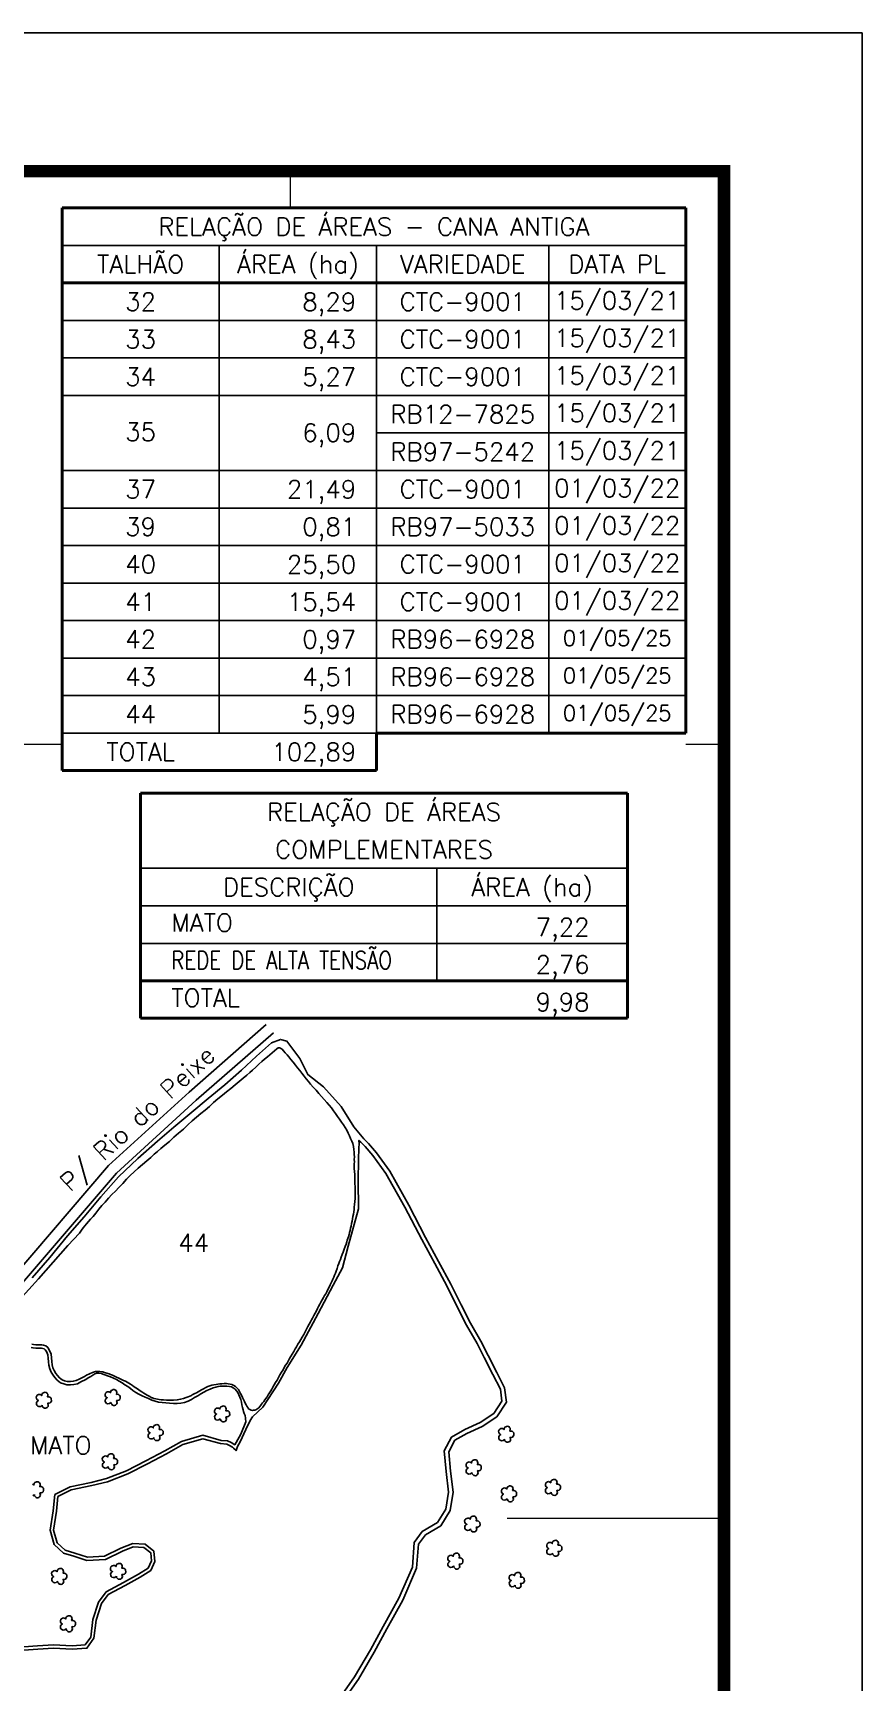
# Model space of a CAD drawing. Extents: x 756492 to 759117, y 7814531 to 7818243.
# Drawn here: x 758367 to 759117, y 7816752 to 7818243 of the extents above; entities that cross this region are included whole.
import ezdxf
from ezdxf.enums import TextEntityAlignment as Align

# ---------------------------------------------------------------- set-up
doc = ezdxf.new("R2010")
doc.units = 0
doc.header["$MEASUREMENT"] = 0
doc.linetypes.add('CONTINUO', pattern=[0])
doc.linetypes.add('LIN0', pattern=[0])
for name, color, linetype in [('0114000211', 1, 'Continuous'), ('_SIMBOLO ARVORE', 118, 'Continuous'), ('ESTRADA', 1, 'Continuous'), ('MARGEM', 7, 'CONTINUO'), ('MATO', 3, 'Continuous'), ('QUADRO_DE_AREAS_CANA_2025', 7, 'Continuous'), ('QUADRO_DE_AREAS_CANA_ANTIGA', 7, 'Continuous'), ('QUADRO_DE_AREAS_COMPLEMENTARES', 7, 'Continuous'), ('TEXTO_NUN_TAL', 7, 'Continuous')]:
    doc.layers.add(name, color=color, linetype=linetype)
for name, color, linetype, lineweight in [('0114000211037', 5, 'Continuous', 25), ('0114000211044', 5, 'Continuous', 25), ('MALHA', 253, 'Continuous', 13), ('TEXTO_DIVERSOS', 7, 'Continuous', 5)]:
    doc.layers.add(name, color=color, linetype=linetype, lineweight=lineweight)
doc.styles.add('SIMPLEX', font='simplex', dxfattribs={"height": 0.2})

msp = doc.modelspace()

# ---------------------------------------------------------------- linework, layer by layer
at = {"layer": '0114000211'}
msp.add_lwpolyline([(758366.2, 7817117.5), (758382.2, 7817135.8), (758398.3, 7817155.5), (758413.3, 7817172.6), (758428.4, 7817190.5), (758444.3, 7817208.7), (758462, 7817225.3), (758479.7, 7817241.1), (758494.4, 7817253.6), (758510.7, 7817267.2), (758525.5, 7817279.5), (758540.7, 7817291.9), (758555.6, 7817305.2), (758569.3, 7817317.8), (758582.9, 7817329.8), (758591, 7817333), (758596.8, 7817331.5), (758608.4, 7817315.9), (758615.8, 7817301.2), (758629.7, 7817290.2), (758645.8, 7817272.3), (758657.3, 7817254.1), (758666.4, 7817243.2), (758670.6, 7817239), (758677.8, 7817230.4), (758689.7, 7817214), (758706.9, 7817183.1), (758722.2, 7817153.9), (758734, 7817132.1), (758744.9, 7817111.8), (758754.4, 7817093), (758762.7, 7817076.3), (758772.2, 7817060), (758778.8, 7817047.2), (758786.7, 7817031.7), (758793.6, 7817017.8), (758795.4, 7817004.9), (758786.7, 7816991.8), (758773.5, 7816983), (758759.5, 7816976.6), (758748.6, 7816970.5), (758743.1, 7816960), (758744.8, 7816942.6), (758747.1, 7816923.5), (758744.4, 7816906.8), (758736, 7816893.2), (758722, 7816884.9), (758715.8, 7816876.6), (758714.1, 7816854.7), (758701.6, 7816825.8), (758687.2, 7816800), (758675.7, 7816778.8), (758661.4, 7816754.3), (758647.9, 7816735.2)], dxfattribs=at)
at = {"layer": '0114000211037'}
msp.add_lwpolyline([(758644.7, 7816737.6), (758658, 7816756.5), (758672.2, 7816780.8), (758683.7, 7816802), (758698, 7816827.6), (758710.2, 7816855.7), (758711.9, 7816878.1), (758719.2, 7816887.9), (758733.1, 7816896.1), (758740.6, 7816908.2), (758743, 7816923.6), (758740.8, 7816942.1), (758739, 7816960.8), (758745.7, 7816973.4), (758757.7, 7816980.1), (758771.6, 7816986.5), (758783.8, 7816994.7), (758791.2, 7817005.8), (758789.8, 7817016.6), (758783.1, 7817029.9), (758775.2, 7817045.4), (758768.7, 7817058.1), (758759.2, 7817074.5), (758750.8, 7817091.2), (758741.4, 7817110), (758730.5, 7817130.2), (758718.7, 7817152.1), (758703.4, 7817181.2), (758686.3, 7817211.8), (758674.6, 7817227.9), (758667.6, 7817236.3), (758663.7, 7817240.2), (758661.8, 7817241.7), (758662, 7817238.5), (758661.7, 7817234.9), (758661.4, 7817224), (758661.1, 7817205.5), (758661.6, 7817179.9), (758652.2, 7817145.9), (758646.9, 7817126.3), (758638.7, 7817110.7), (758624.9, 7817085), (758609.5, 7817056.5), (758597.1, 7817036.3), (758589.1, 7817022), (758574.9, 7817000.5), (758565.6, 7816991.7), (758563.5, 7816988.2), (758559.5, 7816980.2), (758554.4, 7816969), (758552, 7816964.7), (758550.8, 7816961.2), (758548.4, 7816963.2), (758547.5, 7816964.2), (758544.8, 7816965.8), (758542.3, 7816966.9), (758536.8, 7816967.4), (758520.6, 7816971.9), (758502.7, 7816966.6), (758487.7, 7816958.3), (758470.5, 7816949.1), (758452.9, 7816940), (758434.4, 7816932.9), (758420.2, 7816929.5), (758401.6, 7816925.6), (758389.6, 7816919.5), (758388.3, 7816906.2), (758385.7, 7816889.3), (758388.8, 7816877.8), (758396.2, 7816871), (758404.9, 7816868.3), (758416.3, 7816864.7), (758431.8, 7816865.5), (758446.6, 7816873), (758457.3, 7816877.1), (758468.5, 7816876.5), (758476.3, 7816870.3), (758477.4, 7816860.9), (758473.5, 7816852.7), (758464, 7816846.7), (758450.3, 7816839.1), (758435.1, 7816831), (758428.9, 7816822.7), (758424.1, 7816807.9), (758422.2, 7816791.4), (758415.8, 7816782.4), (758402.4, 7816781.4), (758385.7, 7816782.4), (758371.4, 7816781.6), (758358.9, 7816780.7)], dxfattribs=at)
at = {"layer": '0114000211044'}
msp.add_lwpolyline([(758354.4, 7817097.2), (758372.1, 7817116.5), (758398.6, 7817146.7), (758409.1, 7817157.9), (758410.9, 7817160.4), (758412.5, 7817162.5), (758413.9, 7817164.4), (758415.4, 7817166.2), (758417.2, 7817168.2), (758419.1, 7817170.4), (758421.4, 7817172.9), (758423.9, 7817175.9), (758426.6, 7817179.4), (758429.3, 7817182.7), (758432.2, 7817185.9), (758435.3, 7817189.4), (758438.4, 7817192.6), (758441.7, 7817195.7), (758444.8, 7817199.2), (758448.3, 7817202.8), (758451.7, 7817206.5), (758455, 7817209.9), (758458.5, 7817213.3), (758462.3, 7817216.7), (758466.2, 7817219.9), (758469.9, 7817223.1), (758473.5, 7817226.1), (758476.6, 7817229.1), (758479.7, 7817231.6), (758482.8, 7817234.3), (758486.4, 7817237.3), (758490.4, 7817240.8), (758494.6, 7817244.5), (758498.8, 7817248.1), (758503.1, 7817251.9), (758507.2, 7817255.9), (758511, 7817259.5), (758514.9, 7817262.8), (758518.8, 7817266), (758522.8, 7817269.1), (758526.6, 7817272.4), (758530.4, 7817275.9), (758534.4, 7817279.3), (758538.4, 7817282.5), (758542.1, 7817285.6), (758546.1, 7817288.7), (758550, 7817291.9), (758553.6, 7817295.1), (758557.1, 7817298.1), (758560.4, 7817300.8), (758563.1, 7817303), (758565.6, 7817305.2), (758568.5, 7817307.8), (758571.4, 7817310.5), (758574, 7817312.9), (758576.6, 7817315.1), (758579.2, 7817317.3), (758581.3, 7817319.2), (758583.4, 7817321), (758585.5, 7817322.7), (758587.6, 7817324.5), (758588.9, 7817325.4), (758590.2, 7817325.4), (758591.3, 7817324.8), (758592.3, 7817324.1), (758593.7, 7817322.7), (758595.3, 7817321), (758596.9, 7817319.1), (758598.5, 7817317.2), (758600.4, 7817315), (758602.4, 7817312.4), (758604.5, 7817309.8), (758606.4, 7817307.3), (758608.3, 7817304.8), (758610.3, 7817302.4), (758612.4, 7817299.9), (758614.3, 7817297.4), (758616.2, 7817295), (758618.2, 7817292.5), (758620.6, 7817289.9), (758623.1, 7817287), (758625.6, 7817284.2), (758628.1, 7817281.5), (758630.5, 7817278.8), (758632.9, 7817276.1), (758635.1, 7817273.5), (758637, 7817271), (758638.8, 7817268.5), (758640.6, 7817265.9), (758642.5, 7817263.4), (758644.4, 7817260.9), (758646.2, 7817258.3), (758647.8, 7817255.9), (758649.4, 7817253.4), (758650.9, 7817250.8), (758652.2, 7817248.2), (758653.3, 7817245.8), (758654.4, 7817243.4), (758655.5, 7817241), (758656.3, 7817238.8), (758656.9, 7817236.3), (758657.4, 7817233.6), (758657.7, 7817231), (758657.7, 7817228.9), (758657.8, 7817226.8), (758657.7, 7817224.4), (758657.8, 7817222.3), (758657.7, 7817220.5), (758657.7, 7817218.6), (758657.7, 7817216.3), (758657.9, 7817213.6), (758658.1, 7817210.8), (758658.2, 7817208.1), (758658.2, 7817205.5), (758658.3, 7817202.7), (758658.4, 7817199.8), (758658.5, 7817196.9), (758658.5, 7817194.2), (758658.5, 7817191.7), (758658.4, 7817189), (758658.2, 7817186.4), (758657.9, 7817183.7), (758657.7, 7817181.4), (758657.5, 7817179.1), (758657.3, 7817177.1), (758656.9, 7817175), (758656.5, 7817172.9), (758656.1, 7817170.7), (758655.7, 7817168.6), (758655.3, 7817166.4), (758654.8, 7817164.2), (758654.4, 7817162.2), (758653.9, 7817160.2), (758653.5, 7817158.4), (758653, 7817156.5), (758652.4, 7817154.6), (758651.9, 7817153), (758651.3, 7817151.5), (758650.9, 7817149.8), (758650.2, 7817147.9), (758649.4, 7817145.6), (758648.5, 7817143.2), (758647.5, 7817140.7), (758646.6, 7817138.4), (758645.8, 7817136.1), (758645.1, 7817134.1), (758644.4, 7817132.2), (758643.7, 7817130.3), (758642.9, 7817128.1), (758642.1, 7817125.7), (758641.3, 7817123.4), (758640.6, 7817121.5), (758639.9, 7817119.8), (758639.2, 7817117.9), (758638.4, 7817116.1), (758637.7, 7817114.6), (758636.9, 7817113), (758636, 7817111.1), (758635, 7817109), (758633.9, 7817106.8), (758632.9, 7817104.7), (758631.8, 7817103), (758630.8, 7817101.3), (758629.8, 7817099.5), (758628.7, 7817097.5), (758627.5, 7817095.5), (758626.5, 7817093.5), (758625.4, 7817091.5), (758624.4, 7817089.6), (758623.4, 7817087.5), (758622.3, 7817085.4), (758621.2, 7817083.4), (758620.5, 7817082), (758619.9, 7817080.8), (758619.1, 7817079.4), (758618.1, 7817077.7), (758617, 7817075.6), (758615.8, 7817073.3), (758614.6, 7817071), (758613.3, 7817068.6), (758611.9, 7817066.1), (758610.6, 7817063.8), (758609.3, 7817061.7), (758608.1, 7817059.5), (758606.7, 7817057.3), (758605.3, 7817055.1), (758604.1, 7817053.1), (758602.9, 7817050.9), (758601.5, 7817048.4), (758600.1, 7817045.9), (758598.9, 7817043.9), (758597.9, 7817041.9), (758597, 7817040.2), (758595.6, 7817038.4), (758594.4, 7817036.4), (758593.2, 7817034.3), (758591.8, 7817032.1), (758590.4, 7817029.6), (758589, 7817027.1), (758587.8, 7817024.9), (758586.5, 7817022.7), (758585.2, 7817020.5), (758584, 7817018.4), (758583, 7817016.6), (758582.1, 7817015.1), (758581, 7817013.4), (758579.9, 7817011.6), (758578.8, 7817009.9), (758577.8, 7817008.3), (758576.7, 7817006.9), (758575.8, 7817005.6), (758574.8, 7817004.4), (758573.9, 7817003.2), (758573.1, 7817002.1), (758572.2, 7817000.9), (758571.3, 7816999.8), (758570.4, 7816999.1), (758569.5, 7816998.6), (758568.6, 7816998.1), (758567.7, 7816997.8), (758566.6, 7816997.6), (758565.5, 7816997.5), (758564.3, 7816997.7), (758563.2, 7816998.2), (758562.1, 7816998.9), (758561.3, 7817000), (758560.5, 7817001.2), (758559.8, 7817002.5), (758559.1, 7817003.9), (758558.3, 7817005.5), (758557.5, 7817007.3), (758556.6, 7817009.2), (758555.7, 7817011.2), (758554.8, 7817012.9), (758554, 7817014.6), (758552.8, 7817016.3), (758551.5, 7817017.9), (758550.1, 7817019.1), (758548.6, 7817020.1), (758547, 7817020.8), (758545.4, 7817021.3), (758543.7, 7817021.5), (758542, 7817021.8), (758540, 7817021.8), (758538, 7817021.6), (758536.2, 7817021.5), (758534.4, 7817021.3), (758532.6, 7817020.9), (758530.7, 7817020.6), (758528.9, 7817020.3), (758527, 7817019.8), (758525.2, 7817019), (758523.3, 7817018.1), (758521.2, 7817017.1), (758519.4, 7817016.1), (758517.9, 7817015.2), (758516.4, 7817014.2), (758515, 7817013.5), (758513.5, 7817012.8), (758512.2, 7817012.1), (758511.1, 7817011.6), (758510.3, 7817011.1), (758509, 7817010.5), (758507.5, 7817009.9), (758505.5, 7817009.1), (758503.2, 7817008.2), (758500.5, 7817007.5), (758497.6, 7817007), (758494.2, 7817006.7), (758490.9, 7817006.6), (758487.9, 7817006.7), (758485.2, 7817006.9), (758483, 7817007.1), (758481.3, 7817007.3), (758479.8, 7817007.5), (758478.2, 7817007.8), (758476.5, 7817008.2), (758475.3, 7817008.7), (758474.5, 7817008.9), (758473.5, 7817009.4), (758472, 7817010.3), (758470.4, 7817011.3), (758468.8, 7817012.3), (758467.2, 7817013.2), (758465.5, 7817014.3), (758463.9, 7817015.3), (758462.7, 7817016.2), (758461.5, 7817017), (758460.2, 7817017.8), (758458.7, 7817018.8), (758457, 7817020), (758455.3, 7817021.1), (758453.7, 7817022.1), (758452.2, 7817023), (758450.6, 7817023.9), (758448.9, 7817024.6), (758447.1, 7817025.4), (758445.4, 7817026.2), (758444, 7817026.8), (758442.6, 7817027.6), (758441.4, 7817028), (758440.2, 7817028.6), (758438.9, 7817029.3), (758437.3, 7817030), (758435.9, 7817030.6), (758434.7, 7817030.9), (758433.7, 7817031.3), (758432.6, 7817031.6), (758431.6, 7817031.9), (758430.7, 7817032.2), (758430.2, 7817032.3), (758429.6, 7817032.3), (758427.5, 7817032.6), (758425.9, 7817032.7), (758423.5, 7817032.6), (758420.8, 7817031.8), (758418.1, 7817030.7), (758415.6, 7817029.4), (758413.6, 7817028.2), (758408.9, 7817025.8), (758406.2, 7817024.4), (758403.5, 7817023.8), (758400.9, 7817023.6), (758398, 7817023.7), (758395.7, 7817024.3), (758393.3, 7817025.1), (758390.9, 7817027), (758389.1, 7817029.1), (758387.8, 7817030.9), (758386.3, 7817033.6), (758385, 7817036), (758384.5, 7817038.8), (758384.2, 7817041.7), (758383.9, 7817044.9), (758383.5, 7817048.3), (758381.8, 7817052.4), (758380.4, 7817054.3), (758378.8, 7817055.8), (758376.7, 7817056.5), (758374.8, 7817056.9), (758372.3, 7817056.9), (758369.6, 7817056.8), (758367.6, 7817057), (758366, 7817057.5)], dxfattribs=at)
at = {"layer": '_SIMBOLO ARVORE', "linetype": 'CONTINUO'}
for points in [[(758375.3, 7817002.2, 0), (758374, 7817001.1, 0), (758372.4, 7817000.9, 0), (758371.3, 7817001.4, 0), (758370.5, 7817002.2, 0), (758370.2, 7817003.1, 0), (758370.1, 7817004.4, 0), (758370.5, 7817005.2, 0), (758371, 7817005.9, 0), (758371.9, 7817006.5, 0), (758371.3, 7817006.7, 0), (758370.7, 7817007.1, 0), (758370.1, 7817008.2, 0), (758369.9, 7817009.4, 0), (758370.4, 7817010.8, 0), (758370.9, 7817011.2, 0), (758371.9, 7817011.8, 0), (758372.8, 7817011.9, 0), (758373.6, 7817011.8, 0), (758374.2, 7817011.5, 0), (758374.9, 7817010.9, 0), (758375.1, 7817012.1, 0), (758375.3, 7817012.5, 0), (758375.8, 7817013.2, 0), (758376.6, 7817013.5, 0), (758377.3, 7817013.8, 0), (758378.1, 7817013.9, 0), (758378.9, 7817013.8, 0), (758379.5, 7817013.4, 0), (758380, 7817012.9, 0), (758380.4, 7817012.1, 0), (758380.6, 7817011.2, 0), (758380.2, 7817009.6, 0), (758381.3, 7817009.6, 0), (758382.3, 7817009.4, 0), (758383.1, 7817008.7, 0), (758383.6, 7817008.1, 0), (758383.8, 7817005.9, 0), (758383.2, 7817004.9, 0), (758382.5, 7817004.2, 0), (758381.4, 7817003.9, 0), (758380.4, 7817004, 0), (758380.9, 7817001.9, 0), (758380.7, 7817001, 0), (758380, 7817000.2, 0), (758379.4, 7816999.7, 0), (758378.4, 7816999.4, 0), (758377.5, 7816999.5, 0), (758376.8, 7816999.7, 0), (758376, 7817000.5, 0), (758375.5, 7817001.2, 0), (758375.3, 7817002.3, 0)], [(758437.5, 7817004.6, 0), (758436.3, 7817003.6, 0), (758434.7, 7817003.4, 0), (758433.6, 7817003.8, 0), (758432.8, 7817004.6, 0), (758432.4, 7817005.5, 0), (758432.4, 7817006.9, 0), (758432.8, 7817007.7, 0), (758433.2, 7817008.3, 0), (758434.2, 7817008.9, 0), (758433.6, 7817009.1, 0), (758433, 7817009.6, 0), (758432.3, 7817010.7, 0), (758432.2, 7817011.9, 0), (758432.7, 7817013.2, 0), (758433.2, 7817013.7, 0), (758434.1, 7817014.3, 0), (758435.1, 7817014.4, 0), (758435.9, 7817014.3, 0), (758436.5, 7817014, 0), (758437.2, 7817013.4, 0), (758437.4, 7817014.6, 0), (758437.6, 7817015, 0), (758438.1, 7817015.7, 0), (758438.8, 7817015.9, 0), (758439.6, 7817016.3, 0), (758440.4, 7817016.3, 0), (758441.2, 7817016.2, 0), (758441.8, 7817015.9, 0), (758442.3, 7817015.4, 0), (758442.7, 7817014.6, 0), (758442.8, 7817013.7, 0), (758442.5, 7817012, 0), (758443.6, 7817012.1, 0), (758444.5, 7817011.8, 0), (758445.4, 7817011.1, 0), (758445.9, 7817010.6, 0), (758446, 7817008.4, 0), (758445.5, 7817007.4, 0), (758444.8, 7817006.7, 0), (758443.6, 7817006.4, 0), (758442.6, 7817006.5, 0), (758443.2, 7817004.4, 0), (758442.9, 7817003.5, 0), (758442.3, 7817002.7, 0), (758441.7, 7817002.1, 0), (758440.7, 7817001.9, 0), (758439.8, 7817002, 0), (758439.1, 7817002.2, 0), (758438.3, 7817003, 0), (758437.7, 7817003.7, 0), (758437.6, 7817004.7, 0)], [(758536.5, 7816989.8, 0), (758535.3, 7816988.8, 0), (758533.7, 7816988.6, 0), (758532.5, 7816989, 0), (758531.7, 7816989.8, 0), (758531.4, 7816990.7, 0), (758531.3, 7816992, 0), (758531.8, 7816992.9, 0), (758532.2, 7816993.5, 0), (758533.1, 7816994.1, 0), (758532.5, 7816994.3, 0), (758532, 7816994.8, 0), (758531.3, 7816995.8, 0), (758531.2, 7816997.1, 0), (758531.7, 7816998.4, 0), (758532.2, 7816998.9, 0), (758533.1, 7816999.4, 0), (758534.1, 7816999.6, 0), (758534.9, 7816999.5, 0), (758535.5, 7816999.2, 0), (758536.2, 7816998.6, 0), (758536.4, 7816999.7, 0), (758536.5, 7817000.2, 0), (758537, 7817000.8, 0), (758537.8, 7817001.1, 0), (758538.5, 7817001.4, 0), (758539.3, 7817001.5, 0), (758540.1, 7817001.4, 0), (758540.8, 7817001.1, 0), (758541.2, 7817000.5, 0), (758541.6, 7816999.7, 0), (758541.8, 7816998.8, 0), (758541.4, 7816997.2, 0), (758542.6, 7816997.2, 0), (758543.5, 7816997, 0), (758544.4, 7816996.3, 0), (758544.9, 7816995.7, 0), (758545, 7816993.5, 0), (758544.5, 7816992.5, 0), (758543.7, 7816991.9, 0), (758542.6, 7816991.6, 0), (758541.6, 7816991.6, 0), (758542.1, 7816989.6, 0), (758541.9, 7816988.7, 0), (758541.3, 7816987.8, 0), (758540.6, 7816987.3, 0), (758539.7, 7816987.1, 0), (758538.7, 7816987.1, 0), (758538.1, 7816987.3, 0), (758537.3, 7816988.1, 0), (758536.7, 7816988.8, 0), (758536.5, 7816989.9, 0)], [(758476.3, 7816972.9, 0), (758475.1, 7816971.9, 0), (758473.5, 7816971.7, 0), (758472.3, 7816972.1, 0), (758471.5, 7816972.9, 0), (758471.2, 7816973.8, 0), (758471.1, 7816975.1, 0), (758471.6, 7816976, 0), (758472, 7816976.6, 0), (758472.9, 7816977.2, 0), (758472.3, 7816977.4, 0), (758471.8, 7816977.9, 0), (758471.1, 7816978.9, 0), (758471, 7816980.2, 0), (758471.5, 7816981.5, 0), (758472, 7816982, 0), (758472.9, 7816982.5, 0), (758473.9, 7816982.7, 0), (758474.7, 7816982.6, 0), (758475.3, 7816982.3, 0), (758475.9, 7816981.7, 0), (758476.1, 7816982.8, 0), (758476.3, 7816983.3, 0), (758476.8, 7816983.9, 0), (758477.6, 7816984.2, 0), (758478.3, 7816984.5, 0), (758479.1, 7816984.6, 0), (758479.9, 7816984.5, 0), (758480.6, 7816984.2, 0), (758481, 7816983.6, 0), (758481.4, 7816982.8, 0), (758481.6, 7816981.9, 0), (758481.2, 7816980.3, 0), (758482.4, 7816980.3, 0), (758483.3, 7816980.1, 0), (758484.2, 7816979.4, 0), (758484.7, 7816978.8, 0), (758484.8, 7816976.6, 0), (758484.3, 7816975.6, 0), (758483.5, 7816975, 0), (758482.4, 7816974.7, 0), (758481.4, 7816974.7, 0), (758481.9, 7816972.7, 0), (758481.7, 7816971.8, 0), (758481.1, 7816970.9, 0), (758480.4, 7816970.4, 0), (758479.5, 7816970.2, 0), (758478.5, 7816970.2, 0), (758477.8, 7816970.4, 0), (758477, 7816971.2, 0), (758476.5, 7816971.9, 0), (758476.3, 7816973, 0)], [(758793.5, 7816971.3, 0), (758792.3, 7816970.3, 0), (758790.7, 7816970.1, 0), (758789.6, 7816970.6, 0), (758788.8, 7816971.3, 0), (758788.4, 7816972.2, 0), (758788.3, 7816973.6, 0), (758788.8, 7816974.4, 0), (758789.2, 7816975, 0), (758790.1, 7816975.7, 0), (758789.6, 7816975.8, 0), (758789, 7816976.3, 0), (758788.3, 7816977.4, 0), (758788.2, 7816978.6, 0), (758788.7, 7816979.9, 0), (758789.2, 7816980.4, 0), (758790.1, 7816981, 0), (758791.1, 7816981.1, 0), (758791.9, 7816981, 0), (758792.5, 7816980.7, 0), (758793.2, 7816980.1, 0), (758793.4, 7816981.3, 0), (758793.5, 7816981.7, 0), (758794, 7816982.4, 0), (758794.8, 7816982.6, 0), (758795.5, 7816983, 0), (758796.4, 7816983.1, 0), (758797.1, 7816982.9, 0), (758797.8, 7816982.6, 0), (758798.2, 7816982.1, 0), (758798.7, 7816981.3, 0), (758798.8, 7816980.4, 0), (758798.4, 7816978.8, 0), (758799.6, 7816978.8, 0), (758800.5, 7816978.6, 0), (758801.4, 7816977.9, 0), (758801.9, 7816977.3, 0), (758802, 7816975.1, 0), (758801.5, 7816974.1, 0), (758800.8, 7816973.4, 0), (758799.6, 7816973.1, 0), (758798.6, 7816973.2, 0), (758799.1, 7816971.1, 0), (758798.9, 7816970.2, 0), (758798.3, 7816969.4, 0), (758797.6, 7816968.9, 0), (758796.7, 7816968.6, 0), (758795.8, 7816968.7, 0), (758795.1, 7816968.9, 0), (758794.3, 7816969.7, 0), (758793.7, 7816970.4, 0), (758793.6, 7816971.5, 0)], [(758435.1, 7816946.5, 0), (758433.8, 7816945.5, 0), (758432.2, 7816945.3, 0), (758431.1, 7816945.7, 0), (758430.3, 7816946.5, 0), (758430, 7816947.4, 0), (758429.9, 7816948.8, 0), (758430.3, 7816949.6, 0), (758430.8, 7816950.2, 0), (758431.7, 7816950.8, 0), (758431.1, 7816951, 0), (758430.5, 7816951.5, 0), (758429.9, 7816952.6, 0), (758429.7, 7816953.8, 0), (758430.2, 7816955.1, 0), (758430.7, 7816955.6, 0), (758431.7, 7816956.2, 0), (758432.6, 7816956.3, 0), (758433.4, 7816956.2, 0), (758434, 7816955.9, 0), (758434.7, 7816955.3, 0), (758434.9, 7816956.5, 0), (758435.1, 7816956.9, 0), (758435.6, 7816957.6, 0), (758436.3, 7816957.8, 0), (758437.1, 7816958.2, 0), (758437.9, 7816958.2, 0), (758438.7, 7816958.1, 0), (758439.3, 7816957.8, 0), (758439.8, 7816957.3, 0), (758440.2, 7816956.5, 0), (758440.4, 7816955.6, 0), (758440, 7816953.9, 0), (758441.1, 7816954, 0), (758442.1, 7816953.7, 0), (758442.9, 7816953, 0), (758443.4, 7816952.5, 0), (758443.6, 7816950.2, 0), (758443, 7816949.3, 0), (758442.3, 7816948.6, 0), (758441.2, 7816948.3, 0), (758440.2, 7816948.4, 0), (758440.7, 7816946.3, 0), (758440.4, 7816945.4, 0), (758439.8, 7816944.6, 0), (758439.2, 7816944, 0), (758438.2, 7816943.8, 0), (758437.3, 7816943.9, 0), (758436.6, 7816944.1, 0), (758435.8, 7816944.8, 0), (758435.3, 7816945.6, 0), (758435.1, 7816946.6, 0)], [(758764.1, 7816941.1, 0), (758762.9, 7816940.1, 0), (758761.3, 7816939.9, 0), (758760.1, 7816940.3, 0), (758759.3, 7816941.1, 0), (758759, 7816942, 0), (758758.9, 7816943.4, 0), (758759.4, 7816944.2, 0), (758759.8, 7816944.8, 0), (758760.7, 7816945.4, 0), (758760.1, 7816945.6, 0), (758759.6, 7816946.1, 0), (758758.9, 7816947.1, 0), (758758.8, 7816948.4, 0), (758759.3, 7816949.7, 0), (758759.8, 7816950.2, 0), (758760.7, 7816950.8, 0), (758761.7, 7816950.9, 0), (758762.5, 7816950.8, 0), (758763.1, 7816950.5, 0), (758763.8, 7816949.9, 0), (758764, 7816951, 0), (758764.1, 7816951.5, 0), (758764.6, 7816952.1, 0), (758765.4, 7816952.4, 0), (758766.1, 7816952.8, 0), (758766.9, 7816952.8, 0), (758767.7, 7816952.7, 0), (758768.4, 7816952.4, 0), (758768.8, 7816951.9, 0), (758769.2, 7816951.1, 0), (758769.4, 7816950.1, 0), (758769, 7816948.5, 0), (758770.2, 7816948.6, 0), (758771.1, 7816948.3, 0), (758772, 7816947.6, 0), (758772.5, 7816947.1, 0), (758772.6, 7816944.8, 0), (758772.1, 7816943.8, 0), (758771.3, 7816943.2, 0), (758770.2, 7816942.9, 0), (758769.2, 7816943, 0), (758769.7, 7816940.9, 0), (758769.5, 7816940, 0), (758768.9, 7816939.2, 0), (758768.2, 7816938.6, 0), (758767.3, 7816938.4, 0), (758766.4, 7816938.5, 0), (758765.7, 7816938.7, 0), (758764.9, 7816939.4, 0), (758764.3, 7816940.2, 0), (758764.1, 7816941.2, 0)], [(758366.6, 7816930.8, 0), (758367.2, 7816930.5, 0), (758367.9, 7816929.9, 0), (758368.1, 7816931.1, 0), (758368.2, 7816931.6, 0), (758368.8, 7816932.2, 0), (758369.5, 7816932.5, 0), (758370.2, 7816932.8, 0), (758371.1, 7816932.9, 0), (758371.8, 7816932.8, 0), (758372.5, 7816932.4, 0), (758373, 7816931.9, 0), (758373.4, 7816931.1, 0), (758373.5, 7816930.2, 0), (758373.2, 7816928.6, 0), (758374.3, 7816928.6, 0), (758375.2, 7816928.4, 0), (758376.1, 7816927.7, 0), (758376.6, 7816927.1, 0), (758376.7, 7816924.9, 0), (758376.2, 7816923.9, 0), (758375.5, 7816923.2, 0), (758374.3, 7816922.9, 0), (758373.3, 7816923, 0), (758373.8, 7816920.9, 0), (758373.6, 7816920.1, 0), (758373, 7816919.2, 0), (758372.3, 7816918.7, 0), (758371.4, 7816918.4, 0), (758370.5, 7816918.5, 0), (758369.8, 7816918.7, 0), (758369, 7816919.5, 0), (758368.4, 7816920.2, 0), (758368.3, 7816921.3, 0)], [(758796, 7816917.5, 0), (758794.8, 7816916.5, 0), (758793.2, 7816916.3, 0), (758792, 7816916.7, 0), (758791.2, 7816917.5, 0), (758790.9, 7816918.4, 0), (758790.8, 7816919.8, 0), (758791.3, 7816920.6, 0), (758791.7, 7816921.2, 0), (758792.6, 7816921.8, 0), (758792, 7816922, 0), (758791.5, 7816922.5, 0), (758790.8, 7816923.5, 0), (758790.7, 7816924.8, 0), (758791.2, 7816926.1, 0), (758791.7, 7816926.6, 0), (758792.6, 7816927.2, 0), (758793.6, 7816927.3, 0), (758794.4, 7816927.2, 0), (758795, 7816926.9, 0), (758795.7, 7816926.3, 0), (758795.9, 7816927.4, 0), (758796, 7816927.9, 0), (758796.5, 7816928.5, 0), (758797.3, 7816928.8, 0), (758798, 7816929.2, 0), (758798.8, 7816929.2, 0), (758799.6, 7816929.1, 0), (758800.3, 7816928.8, 0), (758800.7, 7816928.3, 0), (758801.1, 7816927.5, 0), (758801.3, 7816926.5, 0), (758800.9, 7816924.9, 0), (758802.1, 7816925, 0), (758803, 7816924.7, 0), (758803.9, 7816924, 0), (758804.4, 7816923.5, 0), (758804.5, 7816921.2, 0), (758804, 7816920.2, 0), (758803.2, 7816919.6, 0), (758802.1, 7816919.3, 0), (758801.1, 7816919.4, 0), (758801.6, 7816917.3, 0), (758801.4, 7816916.4, 0), (758800.8, 7816915.6, 0), (758800.1, 7816915, 0), (758799.2, 7816914.8, 0), (758798.3, 7816914.9, 0), (758797.6, 7816915.1, 0), (758796.8, 7816915.8, 0), (758796.2, 7816916.6, 0), (758796, 7816917.6, 0)], [(758835.8, 7816923.3, 0), (758834.5, 7816922.3, 0), (758832.9, 7816922.1, 0), (758831.8, 7816922.5, 0), (758831, 7816923.3, 0), (758830.7, 7816924.2, 0), (758830.6, 7816925.5, 0), (758831, 7816926.4, 0), (758831.5, 7816927, 0), (758832.4, 7816927.6, 0), (758831.8, 7816927.8, 0), (758831.2, 7816928.3, 0), (758830.6, 7816929.3, 0), (758830.5, 7816930.6, 0), (758830.9, 7816931.9, 0), (758831.4, 7816932.4, 0), (758832.4, 7816933, 0), (758833.4, 7816933.1, 0), (758834.1, 7816933, 0), (758834.7, 7816932.7, 0), (758835.4, 7816932.1, 0), (758835.6, 7816933.2, 0), (758835.8, 7816933.7, 0), (758836.3, 7816934.3, 0), (758837.1, 7816934.6, 0), (758837.8, 7816934.9, 0), (758838.6, 7816935, 0), (758839.4, 7816934.9, 0), (758840, 7816934.6, 0), (758840.5, 7816934.1, 0), (758840.9, 7816933.3, 0), (758841.1, 7816932.3, 0), (758840.7, 7816930.7, 0), (758841.8, 7816930.7, 0), (758842.8, 7816930.5, 0), (758843.7, 7816929.8, 0), (758844.1, 7816929.3, 0), (758844.3, 7816927, 0), (758843.7, 7816926, 0), (758843, 7816925.4, 0), (758841.9, 7816925.1, 0), (758840.9, 7816925.2, 0), (758841.4, 7816923.1, 0), (758841.2, 7816922.2, 0), (758840.6, 7816921.4, 0), (758839.9, 7816920.8, 0), (758839, 7816920.6, 0), (758838, 7816920.7, 0), (758837.3, 7816920.9, 0), (758836.5, 7816921.6, 0), (758836, 7816922.4, 0), (758835.8, 7816923.4, 0)], [(758368.2, 7816921.2, 0), (758367, 7816920.1, 0)], [(758762.9, 7816890.2, 0), (758761.6, 7816889.1, 0), (758760, 7816889, 0), (758758.9, 7816889.4, 0), (758758.1, 7816890.2, 0), (758757.8, 7816891.1, 0), (758757.7, 7816892.4, 0), (758758.1, 7816893.3, 0), (758758.6, 7816893.9, 0), (758759.5, 7816894.5, 0), (758758.9, 7816894.7, 0), (758758.3, 7816895.2, 0), (758757.7, 7816896.2, 0), (758757.5, 7816897.5, 0), (758758, 7816898.8, 0), (758758.5, 7816899.3, 0), (758759.5, 7816899.8, 0), (758760.4, 7816900, 0), (758761.2, 7816899.9, 0), (758761.8, 7816899.6, 0), (758762.5, 7816899, 0), (758762.7, 7816900.1, 0), (758762.9, 7816900.6, 0), (758763.4, 7816901.2, 0), (758764.1, 7816901.5, 0), (758764.9, 7816901.8, 0), (758765.7, 7816901.9, 0), (758766.5, 7816901.8, 0), (758767.1, 7816901.5, 0), (758767.6, 7816900.9, 0), (758768, 7816900.1, 0), (758768.2, 7816899.2, 0), (758767.8, 7816897.6, 0), (758768.9, 7816897.6, 0), (758769.9, 7816897.4, 0), (758770.7, 7816896.7, 0), (758771.2, 7816896.1, 0), (758771.4, 7816893.9, 0), (758770.8, 7816892.9, 0), (758770.1, 7816892.3, 0), (758769, 7816892, 0), (758768, 7816892, 0), (758768.5, 7816890, 0), (758768.2, 7816889.1, 0), (758767.6, 7816888.2, 0), (758767, 7816887.7, 0), (758766, 7816887.5, 0), (758765.1, 7816887.5, 0), (758764.4, 7816887.7, 0), (758763.6, 7816888.5, 0), (758763.1, 7816889.2, 0), (758762.9, 7816890.3, 0)], [(758837, 7816868.3, 0), (758835.8, 7816867.2, 0), (758834.2, 7816867, 0), (758833.1, 7816867.5, 0), (758832.3, 7816868.2, 0), (758831.9, 7816869.1, 0), (758831.8, 7816870.5, 0), (758832.3, 7816871.3, 0), (758832.7, 7816871.9, 0), (758833.6, 7816872.6, 0), (758833.1, 7816872.7, 0), (758832.5, 7816873.2, 0), (758831.8, 7816874.3, 0), (758831.7, 7816875.5, 0), (758832.2, 7816876.9, 0), (758832.7, 7816877.3, 0), (758833.6, 7816877.9, 0), (758834.6, 7816878, 0), (758835.4, 7816877.9, 0), (758836, 7816877.6, 0), (758836.7, 7816877, 0), (758836.9, 7816878.2, 0), (758837, 7816878.6, 0), (758837.6, 7816879.3, 0), (758838.3, 7816879.6, 0), (758839, 7816879.9, 0), (758839.9, 7816880, 0), (758840.6, 7816879.8, 0), (758841.3, 7816879.5, 0), (758841.7, 7816879, 0), (758842.2, 7816878.2, 0), (758842.3, 7816877.3, 0), (758841.9, 7816875.7, 0), (758843.1, 7816875.7, 0), (758844, 7816875.5, 0), (758844.9, 7816874.8, 0), (758845.4, 7816874.2, 0), (758845.5, 7816872, 0), (758845, 7816871, 0), (758844.3, 7816870.3, 0), (758843.1, 7816870, 0), (758842.1, 7816870.1, 0), (758842.6, 7816868, 0), (758842.4, 7816867.1, 0), (758841.8, 7816866.3, 0), (758841.1, 7816865.8, 0), (758840.2, 7816865.5, 0), (758839.3, 7816865.6, 0), (758838.6, 7816865.8, 0), (758837.8, 7816866.6, 0), (758837.2, 7816867.3, 0), (758837.1, 7816868.4, 0)], [(758747.5, 7816856.7, 0), (758746.3, 7816855.6, 0), (758744.7, 7816855.4, 0), (758743.6, 7816855.9, 0), (758742.8, 7816856.7, 0), (758742.4, 7816857.6, 0), (758742.4, 7816858.9, 0), (758742.8, 7816859.7, 0), (758743.2, 7816860.3, 0), (758744.2, 7816861, 0), (758743.6, 7816861.2, 0), (758743, 7816861.6, 0), (758742.3, 7816862.7, 0), (758742.2, 7816863.9, 0), (758742.7, 7816865.3, 0), (758743.2, 7816865.7, 0), (758744.1, 7816866.3, 0), (758745.1, 7816866.4, 0), (758745.9, 7816866.3, 0), (758746.5, 7816866, 0), (758747.2, 7816865.4, 0), (758747.4, 7816866.6, 0), (758747.6, 7816867, 0), (758748.1, 7816867.7, 0), (758748.8, 7816868, 0), (758749.6, 7816868.3, 0), (758750.4, 7816868.4, 0), (758751.2, 7816868.3, 0), (758751.8, 7816867.9, 0), (758752.3, 7816867.4, 0), (758752.7, 7816866.6, 0), (758752.8, 7816865.7, 0), (758752.5, 7816864.1, 0), (758753.6, 7816864.1, 0), (758754.5, 7816863.9, 0), (758755.4, 7816863.2, 0), (758755.9, 7816862.6, 0), (758756, 7816860.4, 0), (758755.5, 7816859.4, 0), (758754.8, 7816858.7, 0), (758753.6, 7816858.4, 0), (758752.6, 7816858.5, 0), (758753.2, 7816856.4, 0), (758752.9, 7816855.5, 0), (758752.3, 7816854.7, 0), (758751.7, 7816854.2, 0), (758750.7, 7816853.9, 0), (758749.8, 7816854, 0), (758749.1, 7816854.2, 0), (758748.3, 7816855, 0), (758747.7, 7816855.7, 0), (758747.6, 7816856.8, 0)], [(758389.3, 7816842.9, 0), (758388, 7816841.8, 0), (758386.4, 7816841.6, 0), (758385.3, 7816842.1, 0), (758384.5, 7816842.9, 0), (758384.2, 7816843.8, 0), (758384.1, 7816845.1, 0), (758384.5, 7816845.9, 0), (758385, 7816846.6, 0), (758385.9, 7816847.2, 0), (758385.3, 7816847.4, 0), (758384.7, 7816847.8, 0), (758384, 7816848.9, 0), (758383.9, 7816850.2, 0), (758384.4, 7816851.5, 0), (758384.9, 7816851.9, 0), (758385.9, 7816852.5, 0), (758386.8, 7816852.6, 0), (758387.6, 7816852.5, 0), (758388.2, 7816852.2, 0), (758388.9, 7816851.6, 0), (758389.1, 7816852.8, 0), (758389.3, 7816853.3, 0), (758389.8, 7816853.9, 0), (758390.5, 7816854.2, 0), (758391.3, 7816854.5, 0), (758392.1, 7816854.6, 0), (758392.9, 7816854.5, 0), (758393.5, 7816854.1, 0), (758394, 7816853.6, 0), (758394.4, 7816852.8, 0), (758394.6, 7816851.9, 0), (758394.2, 7816850.3, 0), (758395.3, 7816850.3, 0), (758396.2, 7816850.1, 0), (758397.1, 7816849.4, 0), (758397.6, 7816848.8, 0), (758397.8, 7816846.6, 0), (758397.2, 7816845.6, 0), (758396.5, 7816844.9, 0), (758395.3, 7816844.6, 0), (758394.3, 7816844.7, 0), (758394.9, 7816842.6, 0), (758394.6, 7816841.8, 0), (758394, 7816840.9, 0), (758393.4, 7816840.4, 0), (758392.4, 7816840.1, 0), (758391.5, 7816840.2, 0), (758390.8, 7816840.4, 0), (758390, 7816841.2, 0), (758389.5, 7816841.9, 0), (758389.3, 7816843, 0)], [(758442.4, 7816847.4, 0), (758441.2, 7816846.4, 0), (758439.6, 7816846.2, 0), (758438.5, 7816846.6, 0), (758437.7, 7816847.4, 0), (758437.4, 7816848.3, 0), (758437.3, 7816849.6, 0), (758437.7, 7816850.5, 0), (758438.2, 7816851.1, 0), (758439.1, 7816851.7, 0), (758438.5, 7816851.9, 0), (758437.9, 7816852.4, 0), (758437.2, 7816853.4, 0), (758437.1, 7816854.7, 0), (758437.6, 7816856, 0), (758438.1, 7816856.5, 0), (758439, 7816857, 0), (758440, 7816857.2, 0), (758440.8, 7816857.1, 0), (758441.4, 7816856.8, 0), (758442.1, 7816856.2, 0), (758442.3, 7816857.3, 0), (758442.5, 7816857.8, 0), (758443, 7816858.4, 0), (758443.7, 7816858.7, 0), (758444.5, 7816859, 0), (758445.3, 7816859.1, 0), (758446.1, 7816859, 0), (758446.7, 7816858.7, 0), (758447.2, 7816858.1, 0), (758447.6, 7816857.3, 0), (758447.7, 7816856.4, 0), (758447.4, 7816854.8, 0), (758448.5, 7816854.8, 0), (758449.4, 7816854.6, 0), (758450.3, 7816853.9, 0), (758450.8, 7816853.3, 0), (758450.9, 7816851.1, 0), (758450.4, 7816850.1, 0), (758449.7, 7816849.5, 0), (758448.5, 7816849.2, 0), (758447.5, 7816849.2, 0), (758448.1, 7816847.2, 0), (758447.8, 7816846.3, 0), (758447.2, 7816845.4, 0), (758446.6, 7816844.9, 0), (758445.6, 7816844.7, 0), (758444.7, 7816844.7, 0), (758444, 7816844.9, 0), (758443.2, 7816845.7, 0), (758442.7, 7816846.4, 0), (758442.5, 7816847.5, 0)], [(758803, 7816839.3, 0), (758801.8, 7816838.2, 0), (758800.2, 7816838, 0), (758799.1, 7816838.5, 0), (758798.3, 7816839.3, 0), (758798, 7816840.2, 0), (758797.9, 7816841.5, 0), (758798.3, 7816842.3, 0), (758798.8, 7816843, 0), (758799.7, 7816843.6, 0), (758799.1, 7816843.8, 0), (758798.5, 7816844.2, 0), (758797.8, 7816845.3, 0), (758797.7, 7816846.6, 0), (758798.2, 7816847.9, 0), (758798.7, 7816848.3, 0), (758799.6, 7816848.9, 0), (758800.6, 7816849, 0), (758801.4, 7816848.9, 0), (758802, 7816848.6, 0), (758802.7, 7816848, 0), (758802.9, 7816849.2, 0), (758803.1, 7816849.7, 0), (758803.6, 7816850.3, 0), (758804.3, 7816850.6, 0), (758805.1, 7816850.9, 0), (758805.9, 7816851, 0), (758806.7, 7816850.9, 0), (758807.3, 7816850.5, 0), (758807.8, 7816850, 0), (758808.2, 7816849.2, 0), (758808.4, 7816848.3, 0), (758808, 7816846.7, 0), (758809.1, 7816846.7, 0), (758810, 7816846.5, 0), (758810.9, 7816845.8, 0), (758811.4, 7816845.2, 0), (758811.5, 7816843, 0), (758811, 7816842, 0), (758810.3, 7816841.3, 0), (758809.1, 7816841, 0), (758808.1, 7816841.1, 0), (758808.7, 7816839, 0), (758808.4, 7816838.2, 0), (758807.8, 7816837.3, 0), (758807.2, 7816836.8, 0), (758806.2, 7816836.6, 0), (758805.3, 7816836.6, 0), (758804.6, 7816836.8, 0), (758803.8, 7816837.6, 0), (758803.3, 7816838.3, 0), (758803.1, 7816839.4, 0)], [(758397.1, 7816800, 0), (758395.8, 7816799, 0), (758394.3, 7816798.8, 0), (758393.1, 7816799.2, 0), (758392.3, 7816800, 0), (758392, 7816800.9, 0), (758391.9, 7816802.2, 0), (758392.3, 7816803.1, 0), (758392.8, 7816803.7, 0), (758393.7, 7816804.3, 0), (758393.1, 7816804.5, 0), (758392.6, 7816805, 0), (758391.9, 7816806, 0), (758391.8, 7816807.3, 0), (758392.2, 7816808.6, 0), (758392.8, 7816809.1, 0), (758393.7, 7816809.7, 0), (758394.7, 7816809.8, 0), (758395.4, 7816809.7, 0), (758396.1, 7816809.4, 0), (758396.7, 7816808.8, 0), (758396.9, 7816809.9, 0), (758397.1, 7816810.4, 0), (758397.6, 7816811, 0), (758398.4, 7816811.3, 0), (758399.1, 7816811.6, 0), (758399.9, 7816811.7, 0), (758400.7, 7816811.6, 0), (758401.3, 7816811.3, 0), (758401.8, 7816810.8, 0), (758402.2, 7816809.9, 0), (758402.4, 7816809, 0), (758402, 7816807.4, 0), (758403.1, 7816807.4, 0), (758404.1, 7816807.2, 0), (758405, 7816806.5, 0), (758405.5, 7816806, 0), (758405.6, 7816803.7, 0), (758405, 7816802.7, 0), (758404.3, 7816802.1, 0), (758403.2, 7816801.8, 0), (758402.2, 7816801.9, 0), (758402.7, 7816799.8, 0), (758402.5, 7816798.9, 0), (758401.9, 7816798, 0), (758401.2, 7816797.5, 0), (758400.3, 7816797.3, 0), (758399.3, 7816797.3, 0), (758398.6, 7816797.5, 0), (758397.8, 7816798.3, 0), (758397.3, 7816799, 0), (758397.1, 7816800.1, 0)]]:
    msp.add_polyline3d(points, dxfattribs=at)
at = {"layer": 'ESTRADA'}
for points in [[(758577.9, 7817346.6), (758508.2, 7817285.4), (758435.3, 7817218.9), (758348.3, 7817117.1), (758313.1, 7817075.5), (758274.2, 7817002.7), (758231.7, 7816921), (758195.7, 7816873.2), (758120.2, 7816780.5), (758033.9, 7816668.6)], [(758584.5, 7817339.1), (758514.8, 7817278), (758442.5, 7817211.9), (758355.9, 7817110.7), (758321.4, 7817069.8), (758283, 7816998), (758240.1, 7816915.7), (758203.5, 7816867.1), (758128.1, 7816774.3), (758041.8, 7816662.4)]]:
    msp.add_lwpolyline(points, dxfattribs=at)
at = {"layer": 'MALHA'}
for points in [[(758600, 7818085.1), (758600, 7818118.3)], [(757320.3, 7817600), (758393.3, 7817600)], [(758957.5, 7817600), (758992, 7817600)], [(758796, 7816900), (758992, 7816900)]]:
    msp.add_lwpolyline(points, dxfattribs=at)
at = {"layer": 'MARGEM', "color": 174, "linetype": 'LIN0', "flags": 128}
msp.add_lwpolyline([(759117, 7814530.8), (759117, 7818243.3), (756492, 7818243.3), (756492, 7814530.8)], close=True, dxfattribs=at)
at = {"layer": 'MARGEM', "color": 174, "linetype": 'LIN0', "const_width": 11.4, "flags": 128}
msp.add_lwpolyline([(758992, 7814948.8), (758992, 7818118.3), (756617, 7818118.3), (756617, 7814948.8)], close=True, dxfattribs=at)
at = {"layer": 'MATO'}
msp.add_lwpolyline([(758365.4, 7817054.5), (758367.1, 7817054), (758369.6, 7817053.8), (758372.3, 7817053.9), (758374.5, 7817053.9), (758375.9, 7817053.6), (758377.3, 7817053.1), (758378.1, 7817052.3), (758379.2, 7817050.9), (758380.6, 7817047.6), (758380.9, 7817044.6), (758381.2, 7817041.4), (758381.5, 7817038.4), (758382.2, 7817035), (758383.6, 7817032.2), (758385.2, 7817029.3), (758386.8, 7817027.3), (758388.8, 7817024.9), (758391.8, 7817022.5), (758394.8, 7817021.4), (758397.6, 7817020.7), (758401, 7817020.6), (758403.9, 7817020.9), (758407.2, 7817021.5), (758410.3, 7817023.2), (758415, 7817025.5), (758417.1, 7817026.8), (758419.3, 7817028), (758422, 7817029.9), (758423.1, 7817030.6), (758423.9, 7817030.9), (758424.5, 7817031.1), (758425.5, 7817031.2), (758426.7, 7817031.1), (758428.9, 7817030.9), (758430.1, 7817030.3), (758432.1, 7817029.6), (758434.5, 7817028.8), (758437.2, 7817027.8), (758439.9, 7817026.7), (758442.5, 7817025.3), (758445.1, 7817023.9), (758447.6, 7817022.4), (758450.1, 7817020.7), (758452.7, 7817019.1), (758455.2, 7817017.3), (758457.5, 7817015.5), (758460.1, 7817013.7), (758462.9, 7817012.1), (758465.8, 7817010.7), (758468.6, 7817009.5), (758471.5, 7817008.2), (758474.7, 7817006.8), (758477.5, 7817005.9), (758480.6, 7817005), (758483.8, 7817004.6), (758487.2, 7817004.2), (758490.6, 7817004), (758494, 7817003.7), (758497.4, 7817003.6), (758500.7, 7817003.9), (758504.1, 7817004.6), (758507.4, 7817005.8), (758510.4, 7817007.4), (758513.2, 7817009.1), (758516.1, 7817010.8), (758518.8, 7817012.5), (758521.6, 7817014.1), (758524.4, 7817015.5), (758527.4, 7817016.8), (758530.1, 7817017.9), (758532.4, 7817018.6), (758534.6, 7817019), (758536.4, 7817019.3), (758538.4, 7817019.5), (758540.5, 7817019.5), (758542.5, 7817019.4), (758544.7, 7817019.1), (758546.6, 7817018.7), (758548.2, 7817017.9), (758549.8, 7817016.8), (758551.2, 7817015.3), (758552.3, 7817013.6), (758553.3, 7817011.7), (758554.2, 7817009.5), (758555, 7817007.3), (758555.6, 7817004.9), (758556.1, 7817002.5), (758556.7, 7817000), (758557.1, 7816998), (758557.4, 7816996.5), (758558.1, 7816994.6), (758558.7, 7816993.4), (758558.9, 7816993.1), (758559.7, 7816987.1), (758555, 7816976), (758550.8, 7816968.3), (758549.5, 7816966.4), (758546.2, 7816968.5), (758543, 7816969.9), (758537.4, 7816970.3), (758520.6, 7816975), (758501.5, 7816969.4), (758486.3, 7816961), (758469.1, 7816951.8), (758451.7, 7816942.7), (758433.5, 7816935.8), (758419.6, 7816932.4), (758400.6, 7816928.4), (758386.8, 7816921.4), (758385.3, 7816906.6), (758382.6, 7816889.2), (758386.1, 7816876.1), (758394.7, 7816868.3), (758404, 7816865.5), (758415.9, 7816861.7), (758432.6, 7816862.6), (758447.9, 7816870.3), (758457.8, 7816874), (758467.4, 7816873.6), (758473.5, 7816868.7), (758474.3, 7816861.4), (758471.2, 7816854.7), (758462.4, 7816849.3), (758448.9, 7816841.7), (758433.1, 7816833.3), (758426.2, 7816824.1), (758421.2, 7816808.5), (758419.4, 7816792.5), (758414.2, 7816785.3), (758402.4, 7816784.4), (758385.7, 7816785.4), (758371.2, 7816784.6), (758358.9, 7816783.7)], dxfattribs=at)
at = {"layer": 'QUADRO_DE_AREAS_CANA_2025', "linetype": 'Continuous'}
msp.add_line((758677.9, 7817610.1), (758393.3, 7817610.1), dxfattribs=at)
at = {"layer": 'QUADRO_DE_AREAS_CANA_2025', "color": 174, "linetype": 'ByBlock', "lineweight": 40}
for p, q in [((758957.5, 7817610.1), (758677.9, 7817610.1)), ((758677.9, 7817610.1), (758677.9, 7817576.2)), ((758677.9, 7817576.2), (758393.3, 7817576.2))]:
    msp.add_line(p, q, dxfattribs=at)
at = {"layer": 'QUADRO_DE_AREAS_CANA_ANTIGA', "color": 174, "linetype": 'ByBlock', "lineweight": 40}
for p, q in [((758393.3, 7818085.1), (758957.5, 7818085.1)), ((758393.3, 7817576.2), (758393.3, 7818085.1)), ((758957.5, 7817610.1), (758957.5, 7818085.1)), ((758957.5, 7818017.2), (758393.3, 7818017.2))]:
    msp.add_line(p, q, dxfattribs=at)
at = {"layer": 'QUADRO_DE_AREAS_CANA_ANTIGA', "linetype": 'Continuous'}
for p, q in [((758957.5, 7818051.1), (758393.3, 7818051.1)), ((758535.6, 7818051.1), (758535.6, 7817677.9)), ((758677.9, 7818051.1), (758677.9, 7817610.1)), ((758833.6, 7818051.1), (758833.6, 7817677.9)), ((758957.5, 7817983.3), (758393.3, 7817983.3)), ((758957.5, 7817949.4), (758393.3, 7817949.4)), ((758957.5, 7817915.4), (758393.3, 7817915.4)), ((758957.5, 7817881.5), (758677.9, 7817881.5)), ((758957.5, 7817847.6), (758393.3, 7817847.6)), ((758535.6, 7817847.6), (758535.6, 7817610.1)), ((758833.6, 7817847.6), (758833.6, 7817610.1)), ((758957.5, 7817813.6), (758393.3, 7817813.6)), ((758957.5, 7817779.7), (758393.3, 7817779.7)), ((758957.5, 7817745.8), (758393.3, 7817745.8)), ((758957.5, 7817711.9), (758393.3, 7817711.9)), ((758957.5, 7817677.9), (758393.3, 7817677.9)), ((758957.5, 7817644), (758393.3, 7817644))]:
    msp.add_line(p, q, dxfattribs=at)
at = {"layer": 'QUADRO_DE_AREAS_COMPLEMENTARES', "color": 174, "linetype": 'ByBlock', "lineweight": 40}
for p, q in [((758464.4, 7817386), (758464.4, 7817555.6)), ((758464.4, 7817555.6), (758904.7, 7817555.6)), ((758904.7, 7817386), (758904.7, 7817555.6)), ((758464.4, 7817386), (758464.4, 7817352.1)), ((758904.7, 7817386), (758464.4, 7817386)), ((758904.7, 7817386), (758904.7, 7817352.1)), ((758904.7, 7817352.1), (758464.4, 7817352.1))]:
    msp.add_line(p, q, dxfattribs=at)
at = {"layer": 'QUADRO_DE_AREAS_COMPLEMENTARES', "linetype": 'Continuous'}
for p, q in [((758904.7, 7817487.8), (758464.4, 7817487.8)), ((758732.4, 7817487.8), (758732.4, 7817386)), ((758904.7, 7817453.9), (758464.4, 7817453.9)), ((758904.7, 7817419.9), (758464.4, 7817419.9))]:
    msp.add_line(p, q, dxfattribs=at)

# ---------------------------------------------------------------- texts
at = {"layer": 'QUADRO_DE_AREAS_CANA_2025', "linetype": 'Continuous', "style": 'SIMPLEX'}
for s, height, p in [('42', 16.25, (758464.4, 7817694.9)), ('RB96-6928', 16.25, (758755.8, 7817694.9)), ('01/05/25', 14, (758895.5, 7817696)), ('01/05/25', 14, (758895.5, 7817662.1)), ('43', 16.25, (758464.4, 7817661)), ('RB96-6928', 16.25, (758755.8, 7817661)), ('44', 16.25, (758464.4, 7817627.1)), ('RB96-6928', 16.25, (758755.8, 7817627.1)), ('01/05/25', 14, (758895.5, 7817628.2)), ('TOTAL', 16.25, (758464.4, 7817593.1))]:
    msp.add_text(s, height=height, dxfattribs=at).set_placement(p, align=Align.MIDDLE_CENTER)
for s, p in [('0,97', (758659.4, 7817686.7)), ('4,51', (758659.4, 7817652.8)), ('5,99', (758659.4, 7817618.8)), ('102,89', (758659.4, 7817584.9))]:
    msp.add_text(s, height=16.25, dxfattribs=at).set_placement(p, align=Align.RIGHT)
at = {"layer": 'QUADRO_DE_AREAS_CANA_ANTIGA', "linetype": 'Continuous', "style": 'SIMPLEX'}
for s, p in [('RELAÇÃO DE ÁREAS - CANA ANTIGA', (758675.4, 7818068.1)), ('TALHÃO', (758464.4, 7818034.2)), ('ÁREA (ha)', (758606.8, 7818034.2)), ('VARIEDADE', (758755.8, 7818034.2)), ('DATA PL', (758895.5, 7818034.2)), ('32', (758464.4, 7818000.2)), ('CTC-9001', (758755.8, 7818000.2)), ('15/03/21', (758895.5, 7818001.3)), ('33', (758464.4, 7817966.3)), ('CTC-9001', (758755.8, 7817966.3)), ('15/03/21', (758895.5, 7817967.4)), ('34', (758464.4, 7817932.4)), ('CTC-9001', (758755.8, 7817932.4)), ('15/03/21', (758895.5, 7817933.5)), ('15/03/21', (758895.5, 7817899.6)), ('RB12-7825', (758755.8, 7817898.5)), ('35', (758464.4, 7817882.5)), ('RB97-5242', (758755.8, 7817864.5)), ('15/03/21', (758895.5, 7817865.6)), ('37', (758464.4, 7817830.6)), ('CTC-9001', (758755.8, 7817830.6)), ('01/03/22', (758895.5, 7817831.7)), ('39', (758464.4, 7817796.7)), ('RB97-5033', (758755.8, 7817796.7)), ('01/03/22', (758895.5, 7817797.8)), ('01/03/22', (758895.5, 7817763.9)), ('40', (758464.4, 7817762.8)), ('CTC-9001', (758755.8, 7817762.8)), ('41', (758464.4, 7817728.8)), ('CTC-9001', (758755.8, 7817728.8)), ('01/03/22', (758895.5, 7817729.9))]:
    msp.add_text(s, height=16.25, dxfattribs=at).set_placement(p, align=Align.MIDDLE_CENTER)
for s, p in [('8,29', (758659.4, 7817992)), ('8,43', (758659.4, 7817958.1)), ('5,27', (758659.4, 7817924.2)), ('6,09', (758659.4, 7817873.6)), ('21,49', (758659.4, 7817822.4)), ('0,81', (758659.4, 7817788.5)), ('25,50', (758659.4, 7817754.5)), ('15,54', (758659.4, 7817720.6))]:
    msp.add_text(s, height=16.25, dxfattribs=at).set_placement(p, align=Align.RIGHT)
at = {"layer": 'QUADRO_DE_AREAS_COMPLEMENTARES', "linetype": 'Continuous', "style": 'SIMPLEX'}
for s, p in [('RELAÇÃO DE ÁREAS', (758684.6, 7817538.7)), ('COMPLEMENTARES', (758684.6, 7817504.8)), ('DESCRIÇÃO', (758598.4, 7817470.8)), ('ÁREA (ha)', (758818.6, 7817470.8))]:
    msp.add_text(s, height=16.25, dxfattribs=at).set_placement(p, align=Align.MIDDLE_CENTER)
for s, p in [('MATO', (758492.2, 7817438.6)), ('TOTAL', (758492.2, 7817370.7))]:
    msp.add_text(s, height=16.25, dxfattribs=at).set_placement(p, align=Align.MIDDLE_LEFT)
for s, p in [('7,22', (758870.5, 7817426.5)), ('2,76', (758870.5, 7817392.6)), ('9,98', (758870.5, 7817358.7))]:
    msp.add_text(s, height=16.25, dxfattribs=at).set_placement(p, align=Align.RIGHT)
at = {"layer": 'QUADRO_DE_AREAS_COMPLEMENTARES', "linetype": 'Continuous', "style": 'SIMPLEX', "width": 0.81}
msp.add_text('REDE DE ALTA TENSÃO', height=16.25, dxfattribs=at).set_placement((758492.2, 7817404.7), align=Align.MIDDLE_LEFT)
at = {"layer": 'TEXTO_DIVERSOS', "linetype": 'Continuous', "style": 'SIMPLEX'}
msp.add_text('P/ Rio do Peixe', height=16.25, rotation=42.7174, dxfattribs=at).set_placement((758400.7, 7817194.4))
at = {"layer": 'TEXTO_DIVERSOS', "color": 7, "style": 'SIMPLEX'}
msp.add_text('MATO', height=16.25, dxfattribs=at).set_placement((758392.2, 7816965.9), align=Align.MIDDLE_CENTER)
at = {"layer": 'TEXTO_NUN_TAL', "linetype": 'Continuous', "style": 'SIMPLEX'}
msp.add_text('44', height=16.25, dxfattribs=at).set_placement((758498.5, 7817140.9))

doc.saveas('drawing.dxf')
